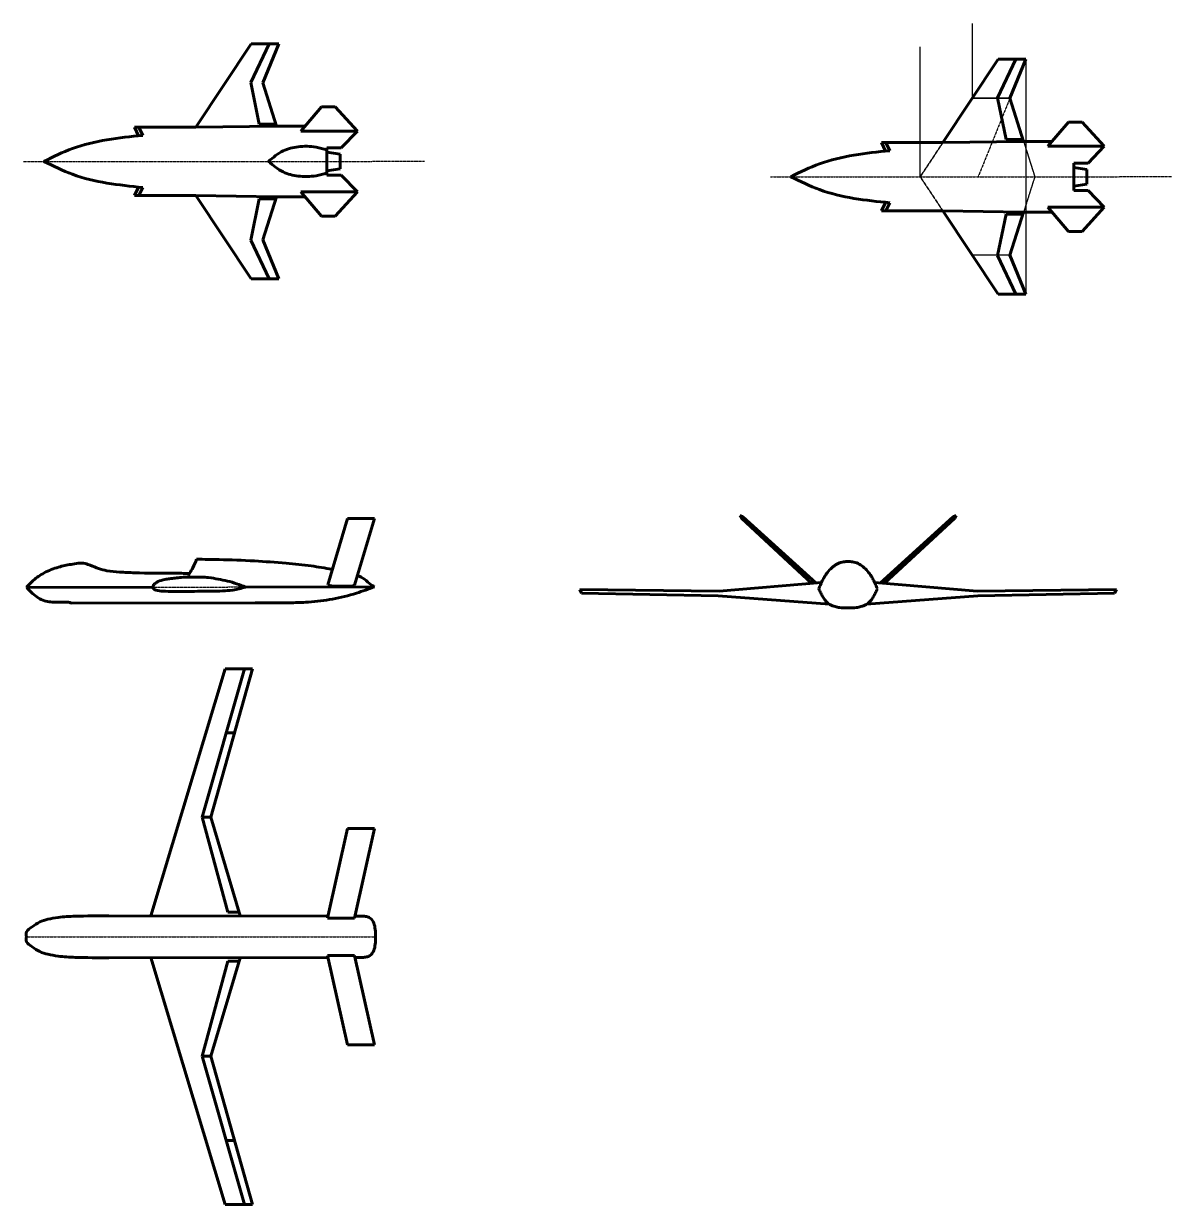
# Model space of a CAD drawing. Header units: millimetres. Extents: x 38559 to 1932156, y -475559 to 1027176.
# Drawn here: x 66943 to 109835, y -35031 to 9076 of the extents above; entities that cross this region are included whole.
import ezdxf

# ---------------------------------------------------------------- set-up
doc = ezdxf.new("R2010")
doc.units = ezdxf.units.MM
doc.linetypes.add('CENTER', pattern=[2, 1.25, -0.25, 0.25, -0.25])
doc.linetypes.add('DASHED', pattern=[0.75, 0.5, -0.25])
for name, color, linetype, lineweight in [('_axes (Оси)', 6, 'CENTER', 30), ('_basic (Основной)', 4, 'Continuous', 60), ('_invisible (Невидимый)', 1, 'DASHED', 30)]:
    doc.layers.add(name, color=color, linetype=linetype, lineweight=lineweight)

msp = doc.modelspace()

# ---------------------------------------------------------------- linework, layer by layer
at = {"layer": '_axes (Оси)', "transparency": 33554687}
for p, q in [((66943.143, 3928.555), (79966.093, 3928.555)), ((81921.302, 3928.555), (79966.093, 3928.555)), ((94857.177, 3356.294), (107880.127, 3356.294)), ((109835.336, 3356.294), (107880.127, 3356.294)), ((67050.685, -11979.832), (80050.671, -11960.768)), ((67050.685, -25034.834), (80098.508, -25034.834)), ((67050.685, -25034.834), (80098.508, -25034.834))]:
    msp.add_line(p, q, dxfattribs=at)
at = {"layer": '_basic (Основной)', "transparency": 33554687}
for p, q in [((73385.208, 5207.87), (75449.808, 8319.899)), ((75429.188, 6874.599), (76114.202, 8319.899)), ((75449.808, 8319.899), (76476.186, 8319.899)), ((76476.186, 8319.899), (75886.897, 6863.356)), ((101299.242, 4635.609), (103363.842, 7747.638)), ((103343.222, 6302.337), (104028.236, 7747.638)), ((103363.842, 7747.638), (104390.22, 7747.638)), ((104390.22, 7747.638), (103800.931, 6291.095)), ((75429.188, 6874.599), (75748.861, 5320.96)), ((75886.897, 6863.356), (76398.135, 5246.71)), ((103343.222, 6302.337), (103662.895, 4748.699)), ((103800.931, 6291.095), (104312.169, 4674.449)), ((77298.069, 5064.57), (78073.074, 5970.444)), ((78073.074, 5970.444), (78585.148, 5970.444)), ((78585.148, 5970.444), (79415.217, 5064.57)), ((75748.861, 5320.96), (76374.655, 5320.96)), ((105212.103, 4492.309), (105987.108, 5398.182)), ((105987.108, 5398.182), (106499.182, 5398.182)), ((106499.182, 5398.182), (107329.251, 4492.309)), ((71254.202, 5207.87), (71091.619, 5207.87)), ((71241.061, 4886.061), (71091.619, 5207.87)), ((71396.175, 4902.257), (71254.202, 5207.87)), ((71254.202, 5207.87), (73385.208, 5207.87)), ((73385.208, 5207.87), (76398.135, 5246.71)), ((76398.135, 5246.71), (77453.896, 5246.71)), ((79415.217, 5064.57), (77298.069, 5064.57)), ((79415.217, 5064.57), (78811.244, 4437.16)), ((78275.59, 4275.262), (78275.59, 4437.16)), ((78811.244, 4437.16), (78275.59, 4437.16)), ((99168.236, 4635.609), (99005.653, 4635.609)), ((99155.095, 4313.8), (99005.653, 4635.609)), ((99310.209, 4329.996), (99168.236, 4635.609)), ((99168.236, 4635.609), (101299.242, 4635.609)), ((101299.242, 4635.609), (104312.169, 4674.449)), ((103662.895, 4748.699), (104288.689, 4748.699)), ((104312.169, 4674.449), (105367.93, 4674.449)), ((107329.251, 4492.309), (105212.103, 4492.309)), ((107329.251, 4492.309), (106725.278, 3864.899)), ((78766.68, 4203.653), (78275.59, 4275.262)), ((78275.59, 4275.262), (78275.59, 3928.555)), ((78766.68, 4203.653), (78766.68, 3928.555)), ((78275.59, 3581.848), (78275.59, 3928.555)), ((78766.68, 3653.457), (78275.59, 3581.848)), ((78275.59, 3581.848), (78275.59, 3419.95)), ((78766.68, 3653.457), (78766.68, 3928.555)), ((106189.624, 3703.001), (106189.624, 3864.899)), ((106725.278, 3864.899), (106189.624, 3864.899)), ((106680.714, 3631.392), (106189.624, 3703.001)), ((106189.624, 3703.001), (106189.624, 3356.294)), ((106680.714, 3631.392), (106680.714, 3356.294)), ((78811.244, 3419.95), (78275.59, 3419.95)), ((79415.217, 2792.54), (78811.244, 3419.95)), ((106189.624, 3009.587), (106189.624, 3356.294)), ((106680.714, 3081.196), (106680.714, 3356.294)), ((71241.061, 2971.049), (71091.619, 2649.241)), ((71254.202, 2649.241), (71091.619, 2649.241)), ((71396.175, 2954.853), (71254.202, 2649.241)), ((71254.202, 2649.241), (73385.208, 2649.241)), ((73385.208, 2649.241), (75449.808, -462.789)), ((73385.208, 2649.241), (76398.135, 2610.401)), ((77298.069, 2792.54), (78073.074, 1886.667)), ((79415.217, 2792.54), (77298.069, 2792.54)), ((78585.148, 1886.667), (79415.217, 2792.54)), ((106680.714, 3081.196), (106189.624, 3009.587)), ((106189.624, 3009.587), (106189.624, 2847.689)), ((106725.278, 2847.689), (106189.624, 2847.689)), ((107329.251, 2220.279), (106725.278, 2847.689)), ((75429.188, 982.512), (75748.861, 2536.151)), ((75748.861, 2536.151), (76374.655, 2536.151)), ((75886.897, 993.754), (76398.135, 2610.401)), ((76398.135, 2610.401), (77453.896, 2610.401)), ((99155.095, 2398.788), (99005.653, 2076.979)), ((99310.209, 2382.592), (99168.236, 2076.979)), ((105212.103, 2220.279), (105987.108, 1314.406)), ((107329.251, 2220.279), (105212.103, 2220.279)), ((106499.182, 1314.406), (107329.251, 2220.279)), ((78073.074, 1886.667), (78585.148, 1886.667)), ((99168.236, 2076.979), (99005.653, 2076.979)), ((99168.236, 2076.979), (101299.242, 2076.979)), ((101299.242, 2076.979), (103363.842, -1035.05)), ((101299.242, 2076.979), (104312.169, 2038.139)), ((103343.222, 410.251), (103662.895, 1963.89)), ((103662.895, 1963.89), (104288.689, 1963.89)), ((103800.931, 421.493), (104312.169, 2038.139)), ((104312.169, 2038.139), (105367.93, 2038.139)), ((75429.188, 982.512), (76114.202, -462.789)), ((76476.186, -462.789), (75886.897, 993.754)), ((105987.108, 1314.406), (106499.182, 1314.406)), ((103343.222, 410.251), (104028.236, -1035.05)), ((104390.22, -1035.05), (103800.931, 421.493)), ((75449.808, -462.789), (76476.186, -462.789)), ((103363.842, -1035.05), (104390.22, -1035.05)), ((78309.351, -11892.682), (79043.321, -9406.592)), ((79043.321, -9406.592), (80051.85, -9406.592)), ((80051.85, -9406.592), (79310.586, -11897.364)), ((93713.258, -9296.549), (93819.784, -9347.468)), ((93713.258, -9296.549), (93768.281, -9392.124)), ((93768.281, -9392.124), (96401.311, -11833.04)), ((93819.784, -9347.468), (96555.52, -11819.903)), ((101684.992, -9347.468), (98949.255, -11819.903)), ((101736.494, -9392.124), (99103.464, -11833.04)), ((101791.517, -9296.549), (101684.992, -9347.468)), ((101791.517, -9296.549), (101736.494, -9392.124)), ((92930.278, -12128.724), (96760.994, -11802.4)), ((102574.498, -12128.724), (98743.781, -11802.4)), ((67050.685, -11979.832), (71776.083, -11986.621)), ((75238.499, -11975.571), (80050.671, -11960.768)), ((87726.757, -12067.535), (92930.278, -12128.724)), ((87790.855, -12202.215), (87726.757, -12067.535)), ((87790.855, -12202.215), (92904.26, -12299.734)), ((92904.26, -12299.734), (97062.245, -12613.708)), ((102600.515, -12299.734), (98442.53, -12613.708)), ((107778.018, -12067.535), (102574.498, -12128.724)), ((107713.92, -12202.215), (102600.515, -12299.734)), ((107713.92, -12202.215), (107778.018, -12067.535)), ((68725.934, -12567.462), (75596.329, -12563.889)), ((71693.666, -24249.227), (74478.499, -15030.681)), ((73610.097, -20572.11), (75192.327, -15030.681)), ((75502.837, -15030.681), (73938.362, -20572.11)), ((74478.499, -15030.681), (75502.837, -15030.681)), ((74511.01, -17416.853), (74829.165, -17416.853)), ((73938.362, -20572.11), (73610.097, -20572.11)), ((73610.097, -20572.11), (74570.116, -24115.939)), ((73938.362, -20572.11), (75034.118, -24246.356)), ((78302.503, -24338.334), (79043.321, -20995.704)), ((79043.321, -20995.704), (80051.85, -20995.704)), ((79310.586, -24338.334), (80051.85, -20995.704)), ((70130.052, -24250.508), (78319.579, -24261.286)), ((74570.116, -24115.939), (74995.225, -24115.939)), ((78302.503, -24338.334), (79310.586, -24338.334)), ((79615.143, -24262.991), (79327.252, -24263.181)), ((70130.052, -25819.159), (78319.579, -25808.381)), ((71693.666, -25812.135), (74478.499, -35030.681)), ((73610.097, -29489.252), (74570.116, -25945.424)), ((73938.362, -29489.252), (75034.118, -25815.006)), ((74570.116, -25945.424), (74995.225, -25945.424)), ((78302.503, -25731.334), (79043.321, -29073.963)), ((78302.503, -25731.334), (79310.586, -25731.334)), ((79310.586, -25731.334), (80051.85, -29073.963)), ((79615.143, -25806.676), (79327.252, -25806.487)), ((79043.321, -29073.963), (80051.85, -29073.963)), ((73938.362, -29489.252), (73610.097, -29489.252)), ((73610.097, -29489.252), (75192.327, -35030.681)), ((75502.837, -35030.681), (73938.362, -29489.252)), ((74511.01, -32644.51), (74829.165, -32644.51)), ((74478.499, -35030.681), (75502.837, -35030.681))]:
    msp.add_line(p, q, dxfattribs=at)
for points in [[(67704.313, 3928.555), (68768.154, 4409.633), (71396.175, 4902.257)], [(76096.724, 3928.555), (76641.93, 4321.556), (77197.132, 4474.571), (77872.269, 4462.579), (78275.59, 4356.211)], [(95618.347, 3356.294), (96682.188, 3837.372), (99310.209, 4329.996)], [(67704.313, 3928.555), (68768.154, 3447.477), (71396.175, 2954.853)], [(76096.724, 3928.555), (76641.93, 3535.555), (77197.132, 3382.539), (77872.269, 3394.531), (78275.59, 3500.899)], [(95618.347, 3356.294), (96682.188, 2875.216), (99310.209, 2382.592)], [(73101.265, -11539.065), (73145.401, -11461.251), (73272.234, -11246.695), (73407.742, -10931.544)], [(73407.742, -10931.544), (74246.088, -10945.151), (75568.853, -10996.993), (76753.029, -11081.248), (77689.988, -11181.691), (78462.337, -11308.123)], [(97752.388, -11014.521), (97588.22, -11029.2), (97379.314, -11091.182), (97198.154, -11206.989), (97020.258, -11379.884), (96887.651, -11561.55), (96812.576, -11695.299), (96721.179, -11891.029), (96655.896, -12039.458)], [(97752.388, -11014.521), (97916.555, -11029.2), (98125.461, -11091.182), (98306.621, -11206.989), (98484.517, -11379.884), (98617.124, -11561.55), (98692.199, -11695.299), (98783.596, -11891.029), (98848.879, -12039.458)], [(67050.685, -11979.832), (67299.752, -11724.894), (67713.786, -11441.458), (68250.084, -11226.667), (68716.081, -11122.282), (69244.848, -11093.917), (69435.666, -11158.154), (70059.005, -11362.908), (70529.018, -11413.092)], [(70529.018, -11413.092), (71095.46, -11438.703), (72549.113, -11454.809), (73145.401, -11461.251)], [(71776.083, -11986.621), (71785.85, -11926.406), (71852.592, -11841.028), (71960.714, -11768.99), (72219.673, -11690.282), (72401.211, -11659.6), (72601.437, -11635.587), (72836.331, -11610.704), (73171.643, -11606.435), (73585.977, -11602.166), (73858.125, -11615.727), (74219.452, -11675.643), (74562.171, -11746.286), (75238.499, -11975.571)], [(79310.586, -11897.364), (79263.229, -11927.602), (79177.723, -11942.063), (79001.449, -11943.378), (78764.664, -11943.378), (78596.283, -11940.748), (78309.351, -11892.682)], [(80050.671, -11960.768), (79934.447, -11889.24), (79682.282, -11674.808), (79420.324, -11528.625)], [(67050.685, -11979.832), (67221.761, -12156), (67439.846, -12341.362), (67664.045, -12463.578), (67898.435, -12524.686), (68010.535, -12530.797), (68240.848, -12532.834), (68573.071, -12534.871), (68670.903, -12545.056), (68725.934, -12567.462)], [(71776.083, -11986.621), (71806.449, -12042.544), (71893.753, -12089.213), (72141.452, -12123.708), (72553.608, -12133.853), (73116.008, -12133.853), (73981.339, -12123.683), (74761.373, -12081.084), (75238.499, -11975.571)], [(75596.329, -12563.889), (76465.934, -12557.787), (77208.304, -12551.192), (77588.746, -12531.323), (78489.489, -12422.508), (79380.888, -12198.182), (80050.671, -11960.768)], [(96655.896, -12039.458), (96729.578, -12186.651), (96810.871, -12339.884), (96905.619, -12476.059), (97000.289, -12568.615), (97077.467, -12623.121), (97274.011, -12703.337), (97433.511, -12737.274), (97752.388, -12750.643)], [(98848.879, -12039.458), (98775.197, -12186.651), (98693.904, -12339.884), (98599.156, -12476.059), (98504.486, -12568.615), (98427.308, -12623.121), (98230.764, -12703.337), (98071.264, -12737.274), (97752.388, -12750.643)], [(67050.685, -25034.834), (67050.685, -24852.556), (67260.79, -24662.934), (67545.05, -24481.557), (67849.909, -24382.624), (68233.042, -24312.547), (68871.596, -24267.203), (70130.052, -24250.508)], [(79615.143, -24262.991), (79750.96, -24281.13), (79895.543, -24338.309), (80028.73, -24520.507), (80081.805, -24757.844), (80098.508, -25034.834)], [(67050.685, -25034.834), (67050.685, -25217.111), (67260.79, -25406.733), (67545.05, -25588.11), (67849.909, -25687.043), (68233.042, -25757.12), (68871.596, -25802.464), (70130.052, -25819.159)], [(79615.143, -25806.676), (79750.96, -25788.537), (79895.543, -25731.359), (80028.73, -25549.16), (80081.805, -25311.824), (80098.508, -25034.834)]]:
    msp.add_spline(points, degree=3, dxfattribs=at)
at = {"layer": '_invisible (Невидимый)', "transparency": 33554687}
for p, q in [((102397.534, 6291.095), (102397.534, 9075.96)), ((100450.512, 3356.294), (100450.512, 8207.873)), ((103363.842, 7747.638), (104390.22, 7747.638)), ((104390.22, 7747.638), (104390.22, -1035.05)), ((103800.931, 6291.095), (102397.534, 6291.095)), ((102397.534, 6291.095), (103800.931, 6291.095)), ((103800.931, 6291.095), (102613.567, 3356.294)), ((101299.242, 4635.609), (100450.512, 3356.294)), ((104312.169, 4674.449), (104729.014, 3356.294)), ((100450.512, 3356.294), (101299.242, 2076.979)), ((104729.014, 3356.294), (104312.169, 2038.139)), ((103800.931, 421.493), (102397.534, 421.493))]:
    msp.add_line(p, q, dxfattribs=at)
for points in [[(100450.512, 3356.294), (103363.842, 7747.638), (104390.22, 7747.638), (103800.931, 6291.095), (104729.014, 3356.294), (103800.931, 421.493), (104390.22, -1035.05), (103363.842, -1035.05), (100450.512, 3356.294)], [(102397.534, 6291.095), (103363.842, 7747.638), (104390.22, 7747.638), (103800.931, 6291.095), (102397.534, 6291.095)]]:
    msp.add_lwpolyline(points, dxfattribs=at)

doc.saveas('drawing.dxf')
